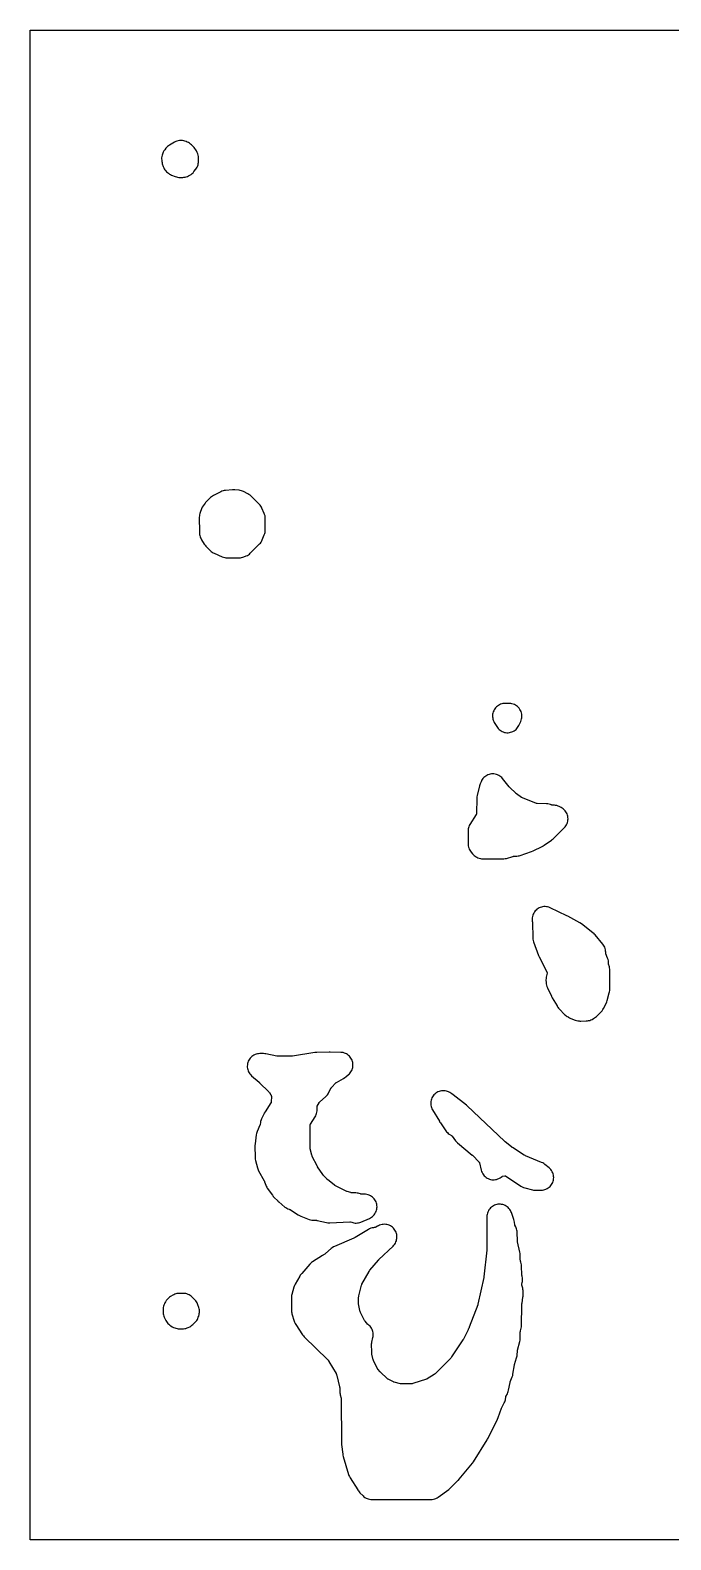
# Model space of a CAD drawing. Header units: millimetres. Extents: x 0 to 300, y 0 to 300.
# Drawn here: x 0 to 127.4, y 0 to 300 of the extents above; entities that cross this region are included whole.
import ezdxf

# ---------------------------------------------------------------- set-up
doc = ezdxf.new("R2010")
doc.units = ezdxf.units.MM
doc.layers.add('CUT', color=7, linetype='CONTINUOUS')

msp = doc.modelspace()

# ---------------------------------------------------------------- linework, layer by layer
at = {"layer": 'CUT'}
msp.add_lwpolyline([(299.95, 0), (0.05, 0), (0.02, 0), (0.01, 0), (0.01, 0.01), (0, 0.01), (0, 0.02), (0, 0.05), (0, 299.92), (0, 299.95), (0, 299.96), (0.01, 299.97), (0.02, 299.97), (0.05, 299.97), (299.95, 299.97)], dxfattribs=at)
for points in [[(26.46, 272.86), (26.55, 272.63), (26.66, 272.41), (26.8, 272.2), (26.95, 272.01), (27.12, 271.83), (27.31, 271.67), (27.49, 271.53), (27.68, 271.39), (27.89, 271.27), (28.11, 271.17), (28.83, 270.89), (29.06, 270.81), (29.3, 270.76), (29.54, 270.73), (29.79, 270.72), (30.34, 270.73), (30.57, 270.75), (30.81, 270.78), (31.03, 270.84), (31.26, 270.92), (31.47, 271.03), (31.75, 271.18), (31.98, 271.31), (32.19, 271.47), (32.38, 271.65), (32.55, 271.86), (32.95, 272.38), (33.09, 272.57), (33.21, 272.78), (33.3, 273), (33.38, 273.23), (33.43, 273.46), (33.46, 273.7), (33.47, 273.94), (33.46, 274.62), (33.44, 274.89), (33.39, 275.16), (33.32, 275.42), (33.21, 275.67), (33.06, 275.98), (32.93, 276.22), (32.76, 276.45), (32.58, 276.66), (32.06, 277.18), (31.87, 277.35), (31.67, 277.5), (31.45, 277.63), (31.22, 277.75), (31, 277.85), (30.77, 277.93), (30.54, 277.98), (30.3, 278.02), (30.06, 278.03), (29.94, 278.03), (29.68, 278.02), (29.42, 277.98), (29.17, 277.91), (28.93, 277.82), (28.7, 277.7), (27.72, 277.14), (27.52, 277.01), (27.33, 276.86), (27.15, 276.7), (27, 276.52), (26.74, 276.19), (26.59, 275.98), (26.46, 275.75), (26.36, 275.52), (26.3, 275.36), (26.22, 275.12), (26.17, 274.88), (26.14, 274.63), (26.14, 274.38), (26.15, 274.12), (26.17, 273.89), (26.21, 273.67), (26.27, 273.44)], [(33.63, 203.23), (33.64, 200.24), (33.65, 200.01), (33.69, 199.78), (33.74, 199.55), (33.81, 199.31), (33.88, 199.1), (33.98, 198.89), (34.09, 198.69), (34.6, 197.87), (34.76, 197.64), (34.95, 197.42), (35.83, 196.54), (36, 196.39), (36.19, 196.25), (36.38, 196.13), (36.59, 196.02), (38.17, 195.32), (38.41, 195.23), (38.67, 195.16), (38.93, 195.12), (39.19, 195.11), (41.55, 195.12), (41.79, 195.13), (42.03, 195.17), (42.27, 195.23), (42.49, 195.31), (42.95, 195.5), (43.18, 195.61), (43.39, 195.73), (43.59, 195.88), (43.77, 196.05), (45.6, 197.89), (45.77, 198.07), (45.91, 198.27), (46.04, 198.48), (46.14, 198.7), (46.55, 199.7), (46.63, 199.93), (46.69, 200.17), (46.73, 200.41), (46.74, 200.65), (46.74, 202.96), (46.73, 203.22), (46.69, 203.47), (46.62, 203.72), (46.53, 203.96), (46.07, 205.01), (45.97, 205.22), (45.84, 205.42), (45.7, 205.61), (45.54, 205.78), (43.91, 207.4), (43.71, 207.58), (43.5, 207.73), (43.27, 207.87), (42.41, 208.3), (42.2, 208.39), (41.99, 208.46), (41.77, 208.51), (41.55, 208.55), (40.68, 208.64), (40.45, 208.65), (40.22, 208.64), (38.82, 208.53), (38.58, 208.5), (38.34, 208.45), (38.11, 208.37), (37.88, 208.27), (36.45, 207.54), (36.23, 207.41), (36.02, 207.26), (35.83, 207.09), (35.04, 206.31), (34.89, 206.15), (34.76, 205.97), (34.38, 205.43), (34.22, 205.17), (34.09, 204.89), (33.8, 204.14), (33.72, 203.92), (33.67, 203.69), (33.64, 203.46)], [(93.51, 166.02), (93.29, 165.92), (93.08, 165.8), (92.88, 165.66), (92.7, 165.51), (92.53, 165.33), (92.39, 165.14), (92.26, 164.94), (92.15, 164.73), (92.06, 164.5), (91.99, 164.27), (91.94, 164.04), (91.92, 163.8), (91.92, 163.56), (91.95, 163.32), (92, 163.08), (92.07, 162.85), (92.16, 162.63), (92.27, 162.42), (92.75, 161.61), (92.89, 161.4), (93.04, 161.21), (93.22, 161.03), (93.41, 160.88), (93.61, 160.74), (93.83, 160.62), (94.06, 160.53), (94.29, 160.45), (94.53, 160.41), (94.78, 160.38), (95.03, 160.38), (95.27, 160.41), (95.51, 160.46), (95.75, 160.53), (95.98, 160.62), (96.2, 160.74), (96.4, 160.88), (96.59, 161.04), (96.76, 161.21), (96.92, 161.41), (97.05, 161.61), (97.17, 161.83), (97.54, 162.63), (97.63, 162.86), (97.7, 163.1), (97.75, 163.35), (97.77, 163.59), (97.76, 163.84), (97.74, 164.09), (97.68, 164.33), (97.61, 164.57), (97.51, 164.8), (97.38, 165.01), (97.24, 165.22), (97.08, 165.41), (96.9, 165.58), (96.7, 165.73), (96.49, 165.86), (96.27, 165.97), (96.03, 166.06), (95.79, 166.12), (95.55, 166.16), (95.3, 166.18), (94.45, 166.19), (94.21, 166.18), (93.97, 166.15), (93.74, 166.09)], [(87.1, 141.26), (87.07, 141.04), (87.06, 140.81), (87.06, 138.39), (87.07, 138.14), (87.11, 137.89), (87.17, 137.64), (87.22, 137.48), (87.31, 137.26), (87.41, 137.05), (87.53, 136.84), (87.67, 136.65), (87.93, 136.33), (88.09, 136.16), (88.26, 136), (88.45, 135.86), (88.64, 135.73), (88.8, 135.64), (89.03, 135.53), (89.27, 135.44), (89.51, 135.37), (89.76, 135.33), (90.02, 135.32), (93.95, 135.3), (94.2, 135.31), (94.44, 135.35), (94.68, 135.41), (95.95, 135.79), (95.97, 135.79), (95.99, 135.8), (96.02, 135.81), (96.03, 135.81), (96.04, 135.81), (96.05, 135.81), (96.1, 135.82), (96.11, 135.82), (96.12, 135.82), (96.14, 135.82), (96.22, 135.83), (96.25, 135.83), (96.27, 135.83), (96.78, 135.87), (96.99, 135.89), (97.19, 135.93), (97.39, 135.99), (99.64, 136.74), (99.98, 136.88), (101.78, 137.79), (101.92, 137.86), (102, 137.9), (102.22, 138.03), (103.63, 139), (103.81, 139.14), (103.97, 139.29), (106.19, 141.5), (106.36, 141.68), (106.51, 141.88), (106.64, 142.09), (106.74, 142.32), (106.82, 142.55), (106.88, 142.79), (106.92, 143.04), (106.93, 143.28), (106.92, 143.53), (106.88, 143.78), (106.82, 144.02), (106.73, 144.25), (106.62, 144.47), (106.49, 144.68), (106.34, 144.88), (106.17, 145.06), (105.99, 145.23), (105.79, 145.37), (105.57, 145.49), (105.18, 145.69), (104.95, 145.8), (104.71, 145.88), (104.46, 145.93), (104.21, 145.96), (103.79, 145.99), (103.76, 145.99), (103.73, 146), (103.72, 146), (103.7, 146.01), (103.65, 146.03), (103.58, 146.05), (103.45, 146.1), (103.2, 146.17), (102.94, 146.23), (102.67, 146.25), (100.83, 146.31), (100.8, 146.31), (100.75, 146.31), (100.73, 146.31), (100.72, 146.31), (100.67, 146.33), (97.88, 147.45), (97.77, 147.49), (97.74, 147.5), (97.71, 147.51), (97.7, 147.52), (97.68, 147.53), (96.67, 148.24), (96.65, 148.25), (96.61, 148.29), (96.59, 148.3), (95.32, 149.53), (95.28, 149.57), (95.26, 149.59), (95.23, 149.62), (95.23, 149.63), (93.9, 151.26), (93.74, 151.45), (93.56, 151.61), (93.55, 151.61), (93.36, 151.76), (93.15, 151.89), (92.92, 152), (92.69, 152.08), (92.45, 152.14), (92.21, 152.18), (91.96, 152.19), (91.72, 152.18), (91.47, 152.14), (91.23, 152.08), (91, 152), (90.79, 151.89), (90.78, 151.89), (90.57, 151.77), (90.38, 151.62), (90.37, 151.62), (90.2, 151.45), (90.19, 151.45), (90.02, 151.27), (89.89, 151.08), (89.88, 151.07), (89.76, 150.87), (89.75, 150.86), (89.7, 150.75), (89.65, 150.65), (89.65, 150.64), (89.47, 150.22), (89.41, 150.04), (89.4, 150.01), (89.34, 149.81), (88.88, 147.9), (88.83, 147.64), (88.81, 147.38), (88.72, 144.34), (88.72, 144.32), (88.72, 144.27), (88.72, 144.26), (88.71, 144.23), (88.71, 144.22), (88.7, 144.21), (88.7, 144.2), (88.67, 144.16), (88.64, 144.12), (87.42, 142.11), (87.31, 141.91), (87.22, 141.7), (87.15, 141.48)], [(99.87, 122.63), (99.94, 119.61), (99.96, 119.35), (100.01, 119.08), (100.09, 118.82), (101.06, 116.12), (101.18, 115.85), (102.76, 112.7), (102.77, 112.68), (102.78, 112.66), (102.78, 112.65), (102.78, 112.64), (102.78, 112.63), (102.77, 112.59), (102.6, 111.82), (102.56, 111.56), (102.55, 111.3), (102.55, 111.28), (102.55, 111.23), (102.56, 110.75), (102.58, 110.48), (102.63, 110.21), (102.71, 109.95), (102.82, 109.7), (103.64, 108.04), (103.67, 107.95), (103.71, 107.89), (103.8, 107.71), (104.76, 106.08), (104.77, 106.06), (104.85, 105.93), (104.9, 105.83), (105.06, 105.62), (105.23, 105.42), (106.23, 104.41), (106.24, 104.4), (106.25, 104.39), (106.41, 104.25), (106.58, 104.12), (106.76, 104), (106.96, 103.89), (107.03, 103.83), (107.25, 103.71), (107.48, 103.61), (108.36, 103.27), (108.61, 103.19), (108.86, 103.13), (109.12, 103.1), (109.3, 103.09), (109.49, 103.09), (110.57, 103.11), (110.8, 103.13), (111.03, 103.16), (111.26, 103.22), (111.48, 103.3), (111.7, 103.4), (112, 103.56), (112.21, 103.69), (112.41, 103.84), (112.6, 104.01), (113.52, 104.94), (113.69, 105.14), (113.85, 105.35), (113.98, 105.58), (114.55, 106.72), (114.64, 106.93), (114.71, 107.16), (115.14, 108.67), (115.2, 108.89), (115.23, 109.12), (115.24, 109.35), (115.24, 113.2), (115.23, 113.42), (115.2, 113.63), (115.15, 113.85), (115.09, 114.05), (115.05, 114.16), (115.04, 114.17), (115.03, 114.21), (115.03, 114.22), (115.02, 114.24), (115.02, 114.26), (115.01, 114.3), (115, 114.37), (114.98, 114.79), (114.95, 115.05), (114.89, 115.3), (114.81, 115.55), (114.46, 116.46), (114.46, 116.47), (114.45, 116.48), (114.44, 116.54), (114.44, 116.55), (114.44, 116.57), (114.43, 116.69), (114.43, 116.76), (114.41, 116.99), (114.38, 117.24), (114.31, 117.49), (114.23, 117.73), (114.12, 117.96), (113.98, 118.18), (113.83, 118.38), (112.3, 120.19), (112.16, 120.35), (112.13, 120.38), (111.89, 120.59), (109.58, 122.38), (109.28, 122.58), (106.89, 123.93), (106.72, 124.02), (103.35, 125.59), (103.12, 125.68), (102.88, 125.75), (102.63, 125.8), (102.39, 125.82), (102.14, 125.82), (101.89, 125.79), (101.65, 125.74), (101.41, 125.66), (101.18, 125.56), (100.97, 125.44), (100.76, 125.3), (100.57, 125.14), (100.4, 124.96), (100.25, 124.76), (100.12, 124.55), (100, 124.33), (99.92, 124.1), (99.85, 123.86), (99.81, 123.62), (99.79, 123.37), (99.8, 123.12), (99.83, 122.88), (99.85, 122.78), (99.87, 122.71), (99.87, 122.7), (99.87, 122.64)], [(47.52, 88.91), (47.54, 88.89), (47.55, 88.87), (47.82, 88.43), (47.85, 88.37), (47.87, 88.33), (47.88, 88.32), (47.94, 88.22), (47.97, 88.17), (47.98, 88.15), (47.98, 88.14), (47.98, 88.07), (47.98, 88.06), (47.93, 87), (47.91, 86.89), (47.91, 86.87), (47.9, 86.86), (47.87, 86.8), (46.7, 85.02), (46.55, 84.77), (46.54, 84.75), (46.54, 84.74), (46.01, 83.67), (45.9, 83.42), (45.82, 83.15), (45.77, 82.88), (45.73, 82.6), (45.72, 82.53), (45.7, 82.45), (45.68, 82.4), (45.14, 81.16), (45.06, 80.94), (44.99, 80.72), (44.95, 80.49), (44.71, 78.68), (44.69, 78.35), (44.69, 78.34), (44.69, 78.31), (44.72, 75.95), (44.74, 75.65), (44.8, 75.37), (45.17, 73.91), (45.23, 73.69), (45.31, 73.49), (45.41, 73.29), (46.51, 71.34), (46.53, 71.31), (46.56, 71.24), (46.58, 71.19), (46.58, 71.17), (46.59, 71.15), (46.83, 70.49), (46.92, 70.28), (47.02, 70.08), (47.15, 69.9), (48.18, 68.46), (48.26, 68.35), (48.29, 68.31), (48.34, 68.25), (48.52, 68.04), (49.22, 67.34), (49.26, 67.3), (49.44, 67.14), (50.66, 66.13), (50.84, 66), (51.04, 65.87), (51.24, 65.77), (51.46, 65.69), (51.49, 65.68), (51.52, 65.67), (51.54, 65.66), (51.58, 65.65), (51.65, 65.63), (51.69, 65.61), (51.74, 65.58), (53.28, 64.56), (53.53, 64.41), (53.79, 64.3), (55.49, 63.67), (55.75, 63.59), (56.01, 63.53), (56.28, 63.51), (56.87, 63.49), (56.94, 63.49), (56.95, 63.49), (56.97, 63.49), (57.02, 63.48), (57.03, 63.47), (58.92, 63.05), (59.15, 63.01), (59.37, 62.99), (59.6, 62.99), (63.57, 63.2), (63.58, 63.2), (63.63, 63.2), (63.65, 63.2), (63.66, 63.19), (63.67, 63.19), (63.7, 63.17), (63.92, 63.09), (64.14, 63.02), (64.37, 62.97), (64.6, 62.94), (64.84, 62.94), (65.07, 62.96), (65.3, 63), (65.53, 63.06), (65.75, 63.14), (67.45, 63.87), (67.67, 63.98), (67.87, 64.11), (68.07, 64.26), (68.25, 64.42), (68.41, 64.6), (68.55, 64.8), (68.68, 65.01), (68.78, 65.23), (68.86, 65.47), (68.92, 65.7), (68.95, 65.94), (68.96, 66.19), (68.95, 66.43), (68.91, 66.67), (68.85, 66.91), (68.76, 67.14), (68.66, 67.36), (68.53, 67.57), (68.39, 67.76), (68.22, 67.94), (68.04, 68.11), (67.84, 68.25), (67.63, 68.38), (67.41, 68.48), (67.18, 68.56), (66.95, 68.62), (66.7, 68.66), (66.46, 68.67), (65.86, 68.67), (65.79, 68.67), (65.78, 68.67), (65.74, 68.69), (65.65, 68.73), (65.44, 68.81), (65.22, 68.87), (64.99, 68.91), (64.76, 68.93), (63.92, 68.96), (63.86, 68.96), (63.85, 68.96), (63.83, 68.96), (63.73, 68.99), (63.05, 69.2), (63, 69.22), (62.98, 69.22), (62.96, 69.23), (62.84, 69.27), (62.83, 69.28), (62.8, 69.29), (60.73, 70.32), (60.65, 70.37), (60.64, 70.38), (60.57, 70.44), (60.5, 70.5), (60.42, 70.56), (59.19, 71.53), (59.14, 71.56), (59.1, 71.59), (59.04, 71.64), (59.03, 71.64), (59, 71.67), (58.96, 71.71), (58.3, 72.39), (58.27, 72.42), (58.27, 72.43), (58.24, 72.47), (58.23, 72.49), (58.17, 72.57), (58.17, 72.58), (57.14, 74.11), (57.1, 74.16), (57.04, 74.3), (57.03, 74.3), (56.08, 76.19), (56.04, 76.29), (55.98, 76.42), (55.72, 77.44), (55.72, 77.45), (55.7, 77.53), (55.69, 77.61), (55.68, 77.65), (55.68, 77.7), (55.68, 82.43), (55.68, 82.45), (55.68, 82.47), (55.69, 82.51), (55.7, 82.52), (55.7, 82.53), (55.73, 82.58), (56.64, 84.03), (56.77, 84.25), (56.87, 84.48), (56.95, 84.73), (57, 84.98), (57.03, 85.23), (57.07, 86.02), (57.07, 86.12), (57.07, 86.13), (57.07, 86.14), (57.07, 86.15), (57.08, 86.17), (57.09, 86.19), (57.44, 86.86), (57.48, 86.92), (57.48, 86.93), (57.5, 86.95), (57.53, 86.98), (58.76, 88.06), (58.93, 88.22), (59.09, 88.4), (59.23, 88.59), (59.34, 88.8), (59.85, 89.79), (59.86, 89.81), (59.88, 89.84), (59.89, 89.85), (59.93, 89.89), (59.98, 89.96), (59.99, 89.97), (60.73, 90.76), (60.77, 90.8), (60.79, 90.82), (60.83, 90.85), (60.89, 90.88), (62.31, 91.68), (62.58, 91.86), (62.62, 91.89), (62.73, 91.98), (63.29, 92.45), (63.46, 92.61), (63.62, 92.79), (63.77, 92.98), (63.89, 93.19), (63.99, 93.41), (64.07, 93.64), (64.13, 93.87), (64.17, 94.11), (64.18, 94.35), (64.17, 94.59), (64.13, 94.83), (64.08, 95.07), (64, 95.3), (63.9, 95.51), (63.78, 95.72), (63.63, 95.92), (63.48, 96.1), (63.3, 96.26), (63.11, 96.41), (62.9, 96.54), (62.69, 96.65), (62.46, 96.73), (62.23, 96.8), (61.99, 96.84), (61.75, 96.86), (59.62, 96.92), (59.55, 96.92), (59.54, 96.92), (59.46, 96.92), (56.99, 96.84), (56.97, 96.84), (56.91, 96.84), (56.77, 96.83), (56.57, 96.81), (52.13, 96.09), (52.06, 96.08), (52.05, 96.08), (52.01, 96.08), (51.93, 96.08), (49.14, 96.09), (49.08, 96.09), (49.03, 96.1), (46.88, 96.55), (46.63, 96.59), (46.37, 96.6), (45.66, 96.6), (45.42, 96.59), (45.18, 96.55), (44.94, 96.49), (44.71, 96.41), (44.49, 96.31), (44.29, 96.19), (44.09, 96.04), (43.91, 95.88), (43.74, 95.71), (43.6, 95.51), (43.47, 95.31), (43.36, 95.09), (43.28, 94.86), (43.22, 94.63), (43.18, 94.39), (43.16, 94.14), (43.17, 93.9), (43.2, 93.66), (43.25, 93.43), (43.33, 93.2), (43.43, 92.97), (43.55, 92.76), (43.69, 92.56), (43.85, 92.38), (44.02, 92.21), (45.51, 90.92), (45.56, 90.87), (45.57, 90.86), (45.62, 90.81), (47.43, 89.01)], [(82.67, 81.25), (82.8, 81.08), (82.95, 80.91), (83.11, 80.76), (83.29, 80.63), (83.74, 80.31), (83.8, 80.27), (83.81, 80.27), (83.84, 80.23), (83.88, 80.18), (84.54, 79.31), (84.73, 79.1), (84.93, 78.91), (87.9, 76.44), (87.93, 76.42), (87.95, 76.4), (88, 76.35), (89.18, 75.12), (89.22, 75.07), (89.25, 75.05), (89.26, 75.03), (89.27, 75.03), (89.28, 75.01), (89.28, 75), (89.29, 74.98), (89.3, 74.95), (89.3, 74.94), (89.69, 73.42), (89.76, 73.18), (89.86, 72.96), (89.97, 72.74), (90.11, 72.54), (90.27, 72.35), (90.44, 72.18), (90.64, 72.02), (90.84, 71.89), (91.06, 71.77), (91.29, 71.68), (91.52, 71.61), (91.77, 71.56), (92.01, 71.54), (92.26, 71.54), (92.5, 71.57), (92.74, 71.62), (92.98, 71.7), (93.2, 71.79), (93.42, 71.91), (93.62, 72.05), (93.81, 72.21), (93.85, 72.24), (93.86, 72.25), (93.88, 72.25), (93.93, 72.27), (94.35, 72.34), (94.4, 72.35), (94.41, 72.35), (94.42, 72.35), (94.43, 72.35), (94.46, 72.34), (94.47, 72.33), (94.52, 72.3), (97.58, 70.27), (97.82, 70.13), (98.08, 70.02), (98.35, 69.94), (99.89, 69.55), (100.1, 69.5), (100.31, 69.48), (100.52, 69.47), (101.6, 69.48), (101.85, 69.49), (102.09, 69.53), (102.32, 69.59), (102.55, 69.68), (102.77, 69.78), (102.98, 69.91), (103.17, 70.05), (103.35, 70.22), (103.52, 70.4), (103.66, 70.6), (103.79, 70.81), (103.89, 71.03), (103.97, 71.26), (104.03, 71.49), (104.07, 71.73), (104.08, 71.98), (104.07, 72.22), (104.03, 72.46), (103.97, 72.7), (103.89, 72.93), (103.79, 73.15), (103.67, 73.36), (103.52, 73.55), (103.36, 73.74), (103.18, 73.9), (102.34, 74.6), (102.14, 74.75), (101.92, 74.88), (101.69, 74.99), (98.47, 76.32), (98.43, 76.34), (98.38, 76.36), (98.26, 76.42), (98.19, 76.46), (95.86, 77.95), (95.81, 77.98), (95.77, 78.01), (95.76, 78.02), (95.7, 78.06), (94.44, 79.08), (94.37, 79.15), (94.33, 79.18), (94.29, 79.21), (86.91, 86.21), (86.74, 86.36), (84.11, 88.44), (83.84, 88.63), (83.42, 88.88), (83.2, 88.99), (82.98, 89.09), (82.74, 89.16), (82.5, 89.2), (82.26, 89.23), (82.01, 89.23), (81.77, 89.2), (81.53, 89.15), (81.29, 89.08), (81.07, 88.99), (80.85, 88.87), (80.65, 88.73), (80.46, 88.58), (80.28, 88.41), (80.13, 88.22), (79.99, 88.01), (79.88, 87.79), (79.78, 87.57), (79.71, 87.33), (79.67, 87.09), (79.64, 86.85), (79.64, 86.6), (79.67, 86.36), (79.72, 86.12), (79.79, 85.88), (79.88, 85.66), (80, 85.44), (81.37, 83.16), (81.41, 83.08), (81.46, 83.01), (81.55, 82.86)], [(52.68, 50.78), (52.54, 50.5), (52.44, 50.21), (52.03, 48.74), (51.98, 48.52), (51.95, 48.29), (51.94, 48.06), (51.95, 45.56), (51.96, 45.33), (51.99, 45.1), (52.05, 44.87), (52.46, 43.46), (52.54, 43.22), (52.66, 42.98), (52.79, 42.76), (54.17, 40.72), (54.33, 40.51), (54.5, 40.32), (59.21, 35.78), (59.24, 35.75), (59.24, 35.74), (59.25, 35.73), (59.25, 35.72), (59.27, 35.7), (59.28, 35.68), (59.32, 35.6), (59.4, 35.46), (60.81, 33.04), (60.86, 32.97), (60.88, 32.94), (60.9, 32.9), (60.91, 32.88), (60.93, 32.77), (60.95, 32.68), (61.53, 30.42), (61.53, 30.41), (61.53, 30.4), (61.53, 30.36), (61.54, 30.25), (61.58, 29.23), (61.6, 29.01), (61.63, 28.8), (61.69, 28.59), (61.78, 28.3), (61.78, 28.28), (61.8, 28.23), (61.82, 28.15), (61.82, 28.14), (61.82, 28.13), (61.82, 28.12), (61.82, 28.07), (61.88, 19.29), (61.9, 18.95), (62.16, 17.05), (62.17, 16.97), (62.19, 16.81), (62.25, 16.58), (63.29, 12.99), (63.37, 12.77), (63.47, 12.55), (63.59, 12.34), (65.14, 9.93), (65.16, 9.89), (65.26, 9.72), (65.41, 9.52), (65.57, 9.34), (66.18, 8.73), (66.36, 8.57), (66.56, 8.42), (66.77, 8.3), (66.99, 8.19), (67.22, 8.11), (67.46, 8.05), (67.7, 8.01), (67.95, 8), (79.66, 8), (79.92, 8.01), (80.18, 8.06), (80.44, 8.12), (80.68, 8.22), (80.91, 8.34), (81.13, 8.48), (83.24, 10.02), (83.39, 10.14), (83.53, 10.26), (85.12, 11.83), (85.13, 11.84), (85.14, 11.85), (85.3, 12.03), (87.94, 15.25), (88.13, 15.51), (90.87, 19.88), (90.87, 19.89), (90.92, 19.97), (91.04, 20.17), (91.06, 20.21), (92.94, 23.98), (93.06, 24.28), (93.7, 26.13), (93.7, 26.14), (93.71, 26.16), (93.72, 26.18), (93.76, 26.27), (94.26, 27.23), (94.35, 27.42), (94.42, 27.63), (94.48, 27.84), (94.52, 28.05), (94.54, 28.2), (94.55, 28.39), (94.55, 28.4), (94.55, 28.41), (94.57, 28.45), (94.58, 28.48), (94.87, 29.03), (94.98, 29.25), (95.06, 29.49), (95.12, 29.73), (95.4, 31.23), (95.41, 31.27), (95.41, 31.28), (95.45, 31.37), (95.85, 32.4), (95.93, 32.66), (95.99, 32.91), (96.28, 34.74), (96.29, 34.8), (96.3, 34.82), (96.3, 34.83), (96.31, 34.85), (96.32, 34.86), (96.72, 36.14), (96.77, 36.34), (96.81, 36.55), (96.83, 36.75), (96.87, 37.48), (96.87, 37.62), (96.87, 37.63), (96.87, 37.64), (96.87, 37.66), (96.89, 37.71), (97.33, 39.43), (97.39, 39.7), (97.41, 39.98), (97.45, 41.3), (97.46, 41.39), (97.47, 41.49), (97.48, 41.52), (97.57, 41.78), (97.64, 42.03), (97.68, 42.29), (97.7, 42.55), (97.74, 46.68), (97.74, 46.76), (97.74, 46.78), (97.75, 46.8), (97.75, 46.81), (97.77, 46.94), (97.79, 47.02), (97.98, 48.21), (98, 48.43), (98.01, 48.66), (97.99, 49.52), (97.97, 49.76), (97.93, 50), (97.87, 50.23), (97.76, 50.57), (97.73, 50.66), (97.74, 50.71), (97.75, 50.8), (97.83, 51.12), (97.87, 51.36), (97.9, 51.6), (97.9, 51.84), (97.87, 52.08), (97.83, 52.32), (97.82, 52.36), (97.79, 52.43), (97.77, 52.5), (97.76, 52.54), (97.75, 52.58), (97.75, 52.6), (97.75, 52.64), (97.71, 54.38), (97.69, 54.65), (97.64, 54.91), (97.56, 55.17), (97.49, 55.37), (97.47, 55.41), (97.47, 55.44), (97.46, 55.48), (97.46, 55.49), (97.45, 55.6), (97.41, 56.69), (97.39, 56.92), (97.35, 57.15), (96.89, 59.24), (96.88, 59.27), (96.88, 59.29), (96.87, 59.32), (96.87, 59.33), (96.87, 59.34), (96.87, 59.37), (96.87, 59.39), (96.83, 61.07), (96.81, 61.3), (96.77, 61.54), (96.71, 61.77), (96.63, 61.99), (96.53, 62.2), (96.36, 62.51), (96.35, 62.54), (96.34, 62.55), (96.33, 62.58), (96.33, 62.59), (96.33, 62.61), (96.27, 63.09), (96.23, 63.36), (96.15, 63.63), (95.67, 65.01), (95.58, 65.24), (95.47, 65.45), (95.34, 65.65), (95.19, 65.84), (95.02, 66.02), (94.83, 66.17), (94.63, 66.31), (94.42, 66.43), (94.2, 66.53), (93.97, 66.6), (93.73, 66.65), (93.49, 66.68), (93.25, 66.69), (93.01, 66.67), (92.77, 66.63), (92.54, 66.57), (92.31, 66.48), (92.1, 66.38), (91.89, 66.25), (91.7, 66.1), (91.52, 65.94), (91.36, 65.75), (91.22, 65.56), (91.1, 65.35), (90.99, 65.13), (90.91, 64.9), (90.86, 64.67), (90.82, 64.43), (90.81, 64.19), (90.82, 57.79), (90.8, 57.57), (90.8, 57.54), (90.22, 52.23), (90.21, 52.18), (90.19, 52.09), (89.02, 46.83), (89.02, 46.81), (89.01, 46.8), (89, 46.75), (88.98, 46.71), (87.31, 42.27), (87.26, 42.16), (87.2, 41.99), (87.19, 41.98), (87.18, 41.97), (87.18, 41.96), (87.17, 41.93), (87.11, 41.84), (87.07, 41.76), (87.07, 41.75), (86.13, 39.85), (86.12, 39.84), (86.08, 39.75), (86.07, 39.74), (86.05, 39.72), (86.05, 39.71), (83.77, 36.34), (83.71, 36.25), (83.63, 36.12), (83.62, 36.11), (83.62, 36.1), (83.58, 36.05), (83.56, 36.02), (83.52, 35.97), (83.51, 35.96), (80.49, 32.99), (80.47, 32.96), (80.46, 32.95), (80.37, 32.9), (80.29, 32.86), (78.92, 31.98), (78.88, 31.95), (78.85, 31.94), (78.78, 31.92), (76.09, 31.04), (76.06, 31.03), (75.94, 31), (75.92, 31), (75.9, 31), (73.79, 31), (73.69, 31.01), (73.66, 31.02), (73.64, 31.02), (72.34, 31.31), (72.32, 31.32), (72.31, 31.32), (72.23, 31.36), (71.15, 31.91), (71.09, 31.94), (71.08, 31.95), (71.07, 31.96), (71.06, 31.96), (71.05, 31.97), (71.04, 31.98), (71, 32.02), (70.97, 32.05), (70.96, 32.06), (69.66, 33.3), (69.65, 33.3), (69.64, 33.32), (69.62, 33.33), (69.6, 33.35), (69.57, 33.39), (69.15, 33.89), (69.13, 33.92), (69.12, 33.93), (69.11, 33.94), (69.1, 33.96), (69.08, 33.99), (69.05, 34.05), (68.29, 35.54), (68.27, 35.58), (68.27, 35.59), (68.26, 35.6), (68.25, 35.63), (68.25, 35.64), (68.24, 35.67), (68.22, 35.73), (67.93, 36.92), (67.93, 36.96), (67.92, 37.01), (67.92, 37.02), (67.9, 37.11), (67.9, 37.12), (67.9, 37.14), (67.9, 37.18), (67.89, 38.99), (67.89, 39.02), (67.9, 39.08), (67.92, 39.21), (67.93, 39.26), (68.15, 40.17), (68.2, 40.41), (68.22, 40.65), (68.22, 40.89), (68.19, 41.13), (68.14, 41.37), (68.07, 41.6), (67.98, 41.82), (67.86, 42.04), (67.73, 42.24), (67.58, 42.42), (67.41, 42.6), (67.34, 42.65), (67.29, 42.7), (67.27, 42.71), (67.25, 42.73), (67.22, 42.76), (67.2, 42.78), (67.18, 42.79), (67.17, 42.8), (67.16, 42.81), (66.58, 43.47), (66.49, 43.56), (66.48, 43.57), (66.47, 43.58), (66.47, 43.59), (65.76, 45.05), (65.7, 45.17), (65.65, 45.26), (65.62, 45.31), (65.6, 45.34), (65.6, 45.35), (65.59, 45.36), (65.59, 45.37), (65.57, 45.51), (65.56, 45.56), (65.3, 46.92), (65.29, 47), (65.28, 47.03), (65.27, 47.08), (65.26, 47.16), (65.25, 47.22), (65.25, 47.26), (65.28, 48.16), (65.28, 48.21), (65.28, 48.22), (65.28, 48.23), (65.28, 48.24), (65.32, 48.35), (65.34, 48.44), (65.35, 48.47), (65.35, 48.48), (65.88, 50.6), (65.92, 50.73), (65.95, 50.79), (67.38, 53.34), (67.39, 53.38), (67.4, 53.39), (67.42, 53.42), (67.44, 53.45), (67.51, 53.55), (69.24, 55.59), (69.31, 55.66), (69.33, 55.68), (69.35, 55.7), (72.15, 58.38), (72.32, 58.56), (72.47, 58.76), (72.6, 58.97), (72.71, 59.19), (72.8, 59.42), (72.86, 59.66), (72.9, 59.9), (72.92, 60.15), (72.91, 60.39), (72.88, 60.64), (72.82, 60.88), (72.74, 61.11), (72.64, 61.34), (72.52, 61.55), (72.37, 61.75), (72.21, 61.94), (72.03, 62.1), (71.83, 62.25), (71.62, 62.38), (71.4, 62.49), (71.17, 62.58), (70.93, 62.64), (70.68, 62.68), (70.44, 62.69), (70.19, 62.68), (69.95, 62.64), (69.71, 62.59), (69.47, 62.5), (69.25, 62.4), (69.19, 62.37), (69.05, 62.31), (68.71, 62.14), (68.57, 62.06), (68.54, 62.05), (68.52, 62.04), (68.51, 62.04), (68.47, 62.04), (68.42, 62.03), (68.28, 62.02), (68.01, 61.97), (67.75, 61.9), (67.49, 61.8), (67.25, 61.67), (64.64, 60.1), (64.62, 60.09), (64.6, 60.08), (64.48, 60.01), (64.47, 60.01), (64.34, 59.94), (60.53, 58.31), (60.29, 58.19), (60.07, 58.05), (59.86, 57.88), (58.73, 56.88), (58.68, 56.84), (58.67, 56.83), (58.65, 56.81), (58.61, 56.79), (58.6, 56.78), (58.35, 56.62), (58.33, 56.61), (58.32, 56.61), (58.3, 56.6), (58.24, 56.56), (58.11, 56.48), (56.15, 55.24), (55.95, 55.1), (55.77, 54.94), (55.76, 54.93), (55.6, 54.77), (54.01, 52.93), (53.99, 52.91), (53.89, 52.8), (53.84, 52.74), (53.71, 52.57), (53.59, 52.38)], [(26.58, 44.47), (26.67, 44.26), (27, 43.58), (27.11, 43.37), (27.25, 43.17), (27.4, 42.99), (27.57, 42.82), (27.75, 42.67), (27.99, 42.49), (28.22, 42.34), (28.47, 42.21), (28.73, 42.11), (28.95, 42.04), (29.2, 41.97), (29.45, 41.93), (29.71, 41.92), (30.28, 41.92), (30.51, 41.93), (30.74, 41.96), (30.97, 42.02), (31.19, 42.09), (31.4, 42.18), (31.72, 42.34), (31.94, 42.47), (32.15, 42.62), (32.35, 42.79), (32.83, 43.26), (32.98, 43.43), (33.12, 43.61), (33.24, 43.8), (33.35, 44), (33.43, 44.21), (33.5, 44.43), (33.58, 44.74), (33.63, 44.97), (33.66, 45.2), (33.66, 45.44), (33.64, 45.68), (33.6, 45.91), (33.54, 46.14), (33.36, 46.69), (33.27, 46.91), (33.17, 47.12), (33.05, 47.32), (32.91, 47.5), (32.75, 47.68), (32.2, 48.23), (32.02, 48.39), (31.82, 48.54), (31.61, 48.66), (31.39, 48.77), (31.16, 48.85), (30.92, 48.91), (30.68, 48.95), (30.43, 48.96), (29.62, 48.96), (29.39, 48.95), (29.17, 48.92), (28.95, 48.87), (28.73, 48.8), (28.53, 48.71), (28.33, 48.6), (27.9, 48.34), (27.67, 48.19), (27.47, 48.01), (27.28, 47.82), (27.12, 47.6), (27.06, 47.5), (26.98, 47.39), (26.93, 47.32), (26.91, 47.3), (26.79, 47.09), (26.68, 46.87), (26.6, 46.64), (26.53, 46.41), (26.47, 46.17), (26.43, 45.93), (26.42, 45.68), (26.42, 45.35), (26.43, 45.12), (26.46, 44.9), (26.51, 44.68)]]:
    msp.add_lwpolyline(points, close=True, dxfattribs=at)

doc.saveas('drawing.dxf')
